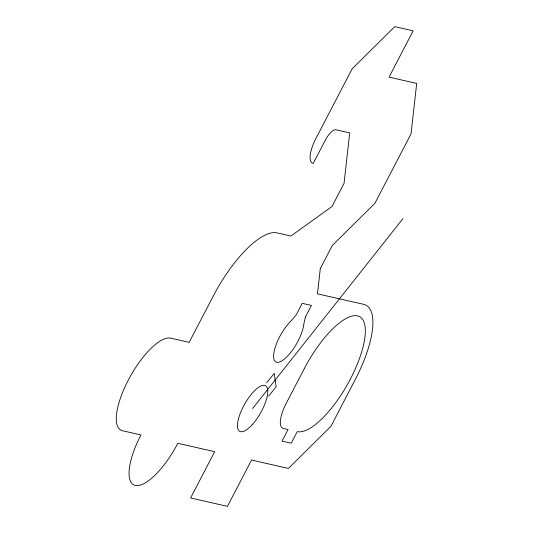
<?xml version="1.0" encoding="UTF-8"?>
<svg xmlns="http://www.w3.org/2000/svg" width="533" height="533" viewBox="0 0 533 533"><rect width="100%" height="100%" fill="white"/><g stroke="black" fill="none" stroke-linecap="round" stroke-linejoin="round"><path stroke-width="0.8" d="M266.673 382.834L274.195 373.333L276.147 386.718L268.632 396.219M252.609 408.525L403.035 218.523M320.3 268.592L317.468 293.836L363.539 304.296A78.664 27.29 -60.4 0 1 355.031 380.022L330.933 426.32L288.406 468.427L251.543 460.052L227.444 506.35L190.587 497.975L214.686 451.684L177.829 443.309A52.441 18.195 -60.4 0 1 135.295 485.416A52.441 18.195 -60.4 0 1 140.965 434.935L122.537 430.751A52.441 18.195 -60.4 0 1 128.206 380.269A52.441 18.195 -60.4 0 1 170.74 338.162L189.168 342.346L213.267 296.048A78.664 27.29 -60.4 0 1 277.06 232.888L290.885 236.026L331.999 206.537L344.045 183.392L349.715 132.91L335.897 129.766A13.112 4.55 -60.4 0 0 325.263 140.299L313.211 163.444A26.224 9.094 -60.4 0 1 316.049 138.2L352.2 68.757L394.726 26.65L413.155 30.834L389.057 77.132L416.699 83.408L411.03 133.89L374.879 203.333L332.352 245.446L320.3 268.592M305.416 316.982L303.823 323.957A26.224 9.094 -60.4 0 1 286.821 356.863A26.224 9.094 -60.4 0 1 273.729 353.892A26.224 9.094 -60.4 0 1 290.965 321.033L296.201 314.89L302.224 303.317L311.439 305.409L305.416 316.982M304.35 368.51L286.274 403.234A26.224 9.094 -60.4 0 0 283.443 428.472L288.047 429.518L282.024 441.091L291.238 443.183L297.267 431.61A65.552 22.739 -60.4 0 0 350.428 378.976A65.552 22.739 -60.4 0 0 357.516 315.876A65.552 22.739 -60.4 0 0 304.35 368.51M252.402 424.481A26.224 9.094 -60.4 0 0 265.847 385.912A26.224 9.094 -60.4 0 0 239.577 415.187A26.224 9.094 -60.4 0 0 252.402 424.481"/></g></svg>
